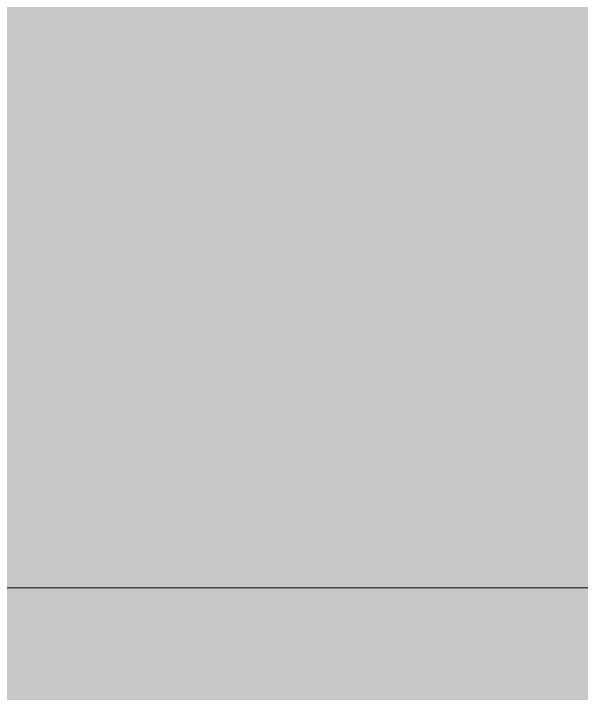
# Model space of a CAD drawing. Header units: inches. Extents: x 20139 to 37433, y -23296 to -20170.
# Drawn here: x 31319.2951 to 31319.3486, y -22278.4378 to -22278.3736 of the extents above; entities that cross this region are included whole.
import ezdxf

# ---------------------------------------------------------------- set-up
doc = ezdxf.new("R2010")
doc.units = ezdxf.units.IN
doc.header["$MEASUREMENT"] = 0
for name, color, linetype, lineweight in [('A-ROOF', 132, 'Continuous', 9), ('A-WALL', 113, 'Continuous', 9), ('S-BEAM', 12, 'Continuous', 9)]:
    doc.layers.add(name, color=color, linetype=linetype, lineweight=lineweight)

# ---------------------------------------------------------------- blocks, each defined once
blk = doc.blocks.new('Dimension Lumber - 2x8-V124-Level 1')
at = {"layer": 'S-BEAM'}
blk.add_hatch(color=256, dxfattribs=at).paths.add_polyline_path([(22059.352825, -22278.42781), (22060.927625, -22278.42781), (22060.927625, -22276.92781), (22059.352825, -22276.92781)], flags=0)
blk.add_line((22060.927625, -22278.42781), (22059.352825, -22278.42781), dxfattribs=at)

msp = doc.modelspace()

# ---------------------------------------------------------------- hatches: boundary and pattern name
at = {"layer": 'A-ROOF'}
h = msp.add_hatch(color=256, dxfattribs=at)
h.paths.add_polyline_path([(31319.386593, -22301.05281), (31319.386593, -22278.42781), (31317.811793, -22278.42781), (31317.811793, -22301.05281)], flags=0)
h.paths.add_polyline_path([(31317.811793, -22276.92781), (31319.386593, -22276.92781), (31319.386593, -22254.30281), (31317.811793, -22254.30281), (31317.811793, -22259.228123)], flags=0)
h.paths.add_polyline_path([(31319.386593, -22252.80281), (31319.386593, -22230.17781), (31317.811793, -22230.17781), (31317.811793, -22252.80281)], flags=0)
h.paths.add_polyline_path([(31319.386593, -22228.67781), (31319.386593, -22206.05281), (31317.811793, -22206.05281), (31317.811793, -22228.67781)], flags=0)
h.paths.add_polyline_path([(31317.811793, -22204.55281), (31319.386593, -22204.55281), (31319.386593, -22181.92781), (31317.811793, -22181.92781)], flags=0)
h.paths.add_polyline_path([(31319.386593, -22180.42781), (31319.386593, -22157.80281), (31317.811793, -22157.80281), (31317.811793, -22180.42781)], flags=0)
h.paths.add_polyline_path([(31319.386593, -22156.30281), (31319.386593, -22133.67781), (31317.811793, -22133.67781), (31317.811793, -22156.30281)], flags=0)
h.paths.add_polyline_path([(31317.811793, -22132.17781), (31319.386593, -22132.17781), (31319.386593, -22109.55281), (31317.811793, -22109.55281), (31317.811793, -22123.659998)], flags=0)
h.paths.add_polyline_path([(31317.811793, -22108.05281), (31319.386593, -22108.05281), (31319.386593, -22085.42781), (31317.811793, -22085.42781), (31317.811793, -22104.293123)], flags=0)
h.paths.add_polyline_path([(31319.386593, -22083.92781), (31319.386593, -22061.30281), (31317.811793, -22061.30281), (31317.811793, -22083.92781)], flags=0)
h.paths.add_polyline_path([(31317.811793, -22059.80281), (31319.386593, -22059.80281), (31319.386593, -22037.17781), (31317.811793, -22037.17781)], flags=0)
h.paths.add_polyline_path([(31319.386593, -22035.67781), (31319.386593, -22013.05281), (31317.811793, -22013.05281), (31317.811793, -22035.67781)], flags=0)
h.paths.add_polyline_path([(31319.386593, -22011.55281), (31319.386593, -21988.92781), (31317.811793, -21988.92781), (31317.811793, -22011.55281)], flags=0)
h.paths.add_polyline_path([(31319.386593, -21987.42781), (31319.386593, -21964.80281), (31317.811793, -21964.80281), (31317.811793, -21987.42781)], flags=0)
h.paths.add_polyline_path([(31317.811793, -21963.30281), (31319.386593, -21963.30281), (31319.386593, -21940.67781), (31317.811793, -21940.67781), (31317.811793, -21949.358123)], flags=0)
h.paths.add_polyline_path([(31319.386593, -21939.17781), (31319.386593, -21916.55281), (31317.811793, -21916.55281), (31317.811793, -21939.17781)], flags=0)
h.paths.add_polyline_path([(31317.811793, -21915.05281), (31319.386593, -21915.05281), (31319.386593, -21901.99031), (31317.811793, -21901.99031)], flags=0)
at = {"layer": 'A-WALL', "transparency": 33554649}
msp.add_hatch(color=256, dxfattribs=at).paths.add_polyline_path([(31317.811793, -22301.61531), (31319.386593, -22301.61531), (31319.386593, -21901.99031), (31317.811793, -21901.99031), (31317.811793, -22259.228123)], flags=0)

# ---------------------------------------------------------------- block references
at = {"layer": 'S-BEAM'}
msp.add_blockref('Dimension Lumber - 2x8-V124-Level 1', (9258.458967, 0), dxfattribs=at)

doc.saveas('drawing.dxf')
